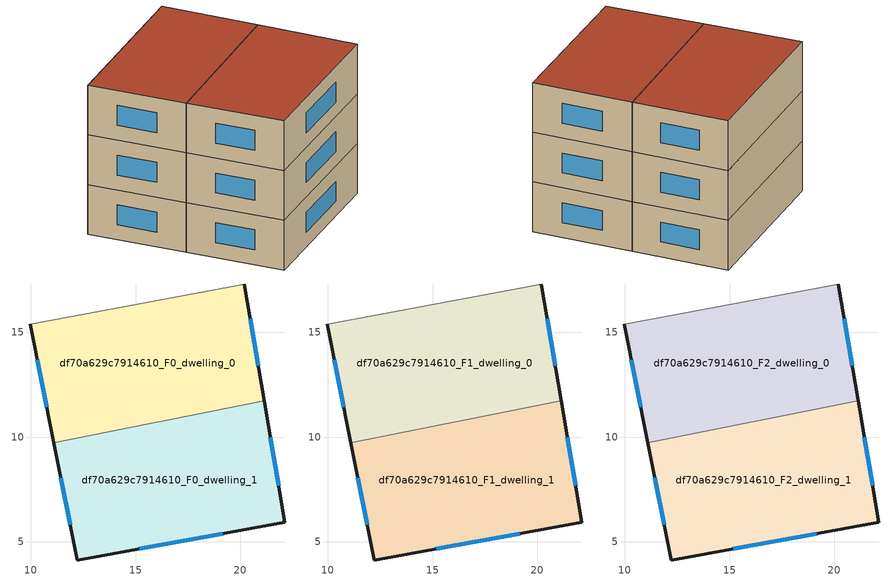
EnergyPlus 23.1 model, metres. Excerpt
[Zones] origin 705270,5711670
df70a629c7914610_F0_dwelling_0
 floor ground (EU_floor_Construction): 20.19,17.31 21.14,11.74 11.09,9.74 9.97,15.38 z0
 wall outside (EU_wall_Construction): 9.97,15.38 11.09,9.74 / 21.14,11.74 20.19,17.31 z0:3
 wall adiabatic (EU_wall_Construction): 20.19,17.31 9.97,15.38 z0:3
 wall to df70a629c7914610_F0_dwelling_1 (EU_wall_Construction): 11.09,9.74 21.14,11.74 z0:3
 window (EU_Window_Construction): 10.3,13.69 10.76,11.43 / 20.86,13.41 20.48,15.64 z0.9:2.1
df70a629c7914610_F0_dwelling_1
 floor ground (EU_floor_Construction): 21.14,11.74 22.13,5.94 12.21,4.14 11.09,9.74 z0
 wall outside (EU_wall_Construction): 11.09,9.74 12.21,4.14 22.13,5.94 21.14,11.74 z0:3
 window (EU_Window_Construction): 21.83,7.68 21.44,10.01 / 15.18,4.68 19.16,5.4 / 11.43,8.06 11.88,5.81 z0.9:2.1
df70a629c7914610_F1_dwelling_0
 floor to df70a629c7914610_F0_dwelling_0 (EU_floor_Construction): 20.19,17.31 21.14,11.74 11.09,9.74 9.97,15.38 z3
 wall outside (EU_wall_Construction): 9.97,15.38 11.09,9.74 / 21.14,11.74 20.19,17.31 z3:6
 wall adiabatic (EU_wall_Construction): 20.19,17.31 9.97,15.38 z3:6
 wall to df70a629c7914610_F1_dwelling_1 (EU_wall_Construction): 11.09,9.74 21.14,11.74 z3:6
 window (EU_Window_Construction): 10.3,13.69 10.76,11.43 / 20.86,13.41 20.48,15.64 z3.9:5.1
df70a629c7914610_F1_dwelling_1
 floor to df70a629c7914610_F0_dwelling_1 (EU_floor_Construction): 21.14,11.74 22.13,5.94 12.21,4.14 11.09,9.74 z3
 wall outside (EU_wall_Construction): 11.09,9.74 12.21,4.14 22.13,5.94 21.14,11.74 z3:6
 window (EU_Window_Construction): 21.83,7.68 21.44,10.01 / 15.18,4.68 19.16,5.4 / 11.43,8.06 11.88,5.81 z3.9:5.1
df70a629c7914610_F2_dwelling_0
 floor to df70a629c7914610_F1_dwelling_0 (EU_floor_Construction): 20.19,17.31 21.14,11.74 11.09,9.74 9.97,15.38 z6
 wall outside (EU_wall_Construction): 9.97,15.38 11.09,9.74 / 21.14,11.74 20.19,17.31 z6:9
 wall adiabatic (EU_wall_Construction): 20.19,17.31 9.97,15.38 z6:9
 wall to df70a629c7914610_F2_dwelling_1 (EU_wall_Construction): 11.09,9.74 21.14,11.74 z6:9
 window (EU_Window_Construction): 10.3,13.69 10.76,11.43 / 20.86,13.41 20.48,15.64 z6.9:8.1
 roof outside (EU_roof_Construction): 21.14,11.74 20.19,17.31 9.97,15.38 11.09,9.74 z9
df70a629c7914610_F2_dwelling_1
 floor to df70a629c7914610_F1_dwelling_1 (EU_floor_Construction): 21.14,11.74 22.13,5.94 12.21,4.14 11.09,9.74 z6
 wall outside (EU_wall_Construction): 11.09,9.74 12.21,4.14 22.13,5.94 21.14,11.74 z6:9
 window (EU_Window_Construction): 21.83,7.68 21.44,10.01 / 15.18,4.68 19.16,5.4 / 11.43,8.06 11.88,5.81 z6.9:8.1
 roof outside (EU_roof_Construction): 22.13,5.94 21.14,11.74 11.09,9.74 12.21,4.14 z9
shading: 20.19,17.31 9.97,15.37 z0:9
[Building]
EU S2 Campaign: North Axis=0; Terrain=City; Solar Distribution=FullExterior
[Site:Location]
London: Latitude=51.5; Longitude=-0.5; Time Zone=0; Elevation=25
[SizingPeriod:WeatherFileDays]
AnnualSizingPeriod: Begin Month=1; Begin Day of Month=1; End Month=12; End Day of Month=31; Day of Week for Start Day=Monday; Use Weather File Daylight Saving Period=No; Use Weather File Rain and Snow Indicators=No
[MATERIAL]
EU_InternalMass_Material: Roughness=MediumRough; Thickness=0.1; Conductivity=1; Density=1800; Specific Heat=900; Thermal Absorptance=0.9; Solar Absorptance=0.7; Visible Absorptance=0.7
[MATERIAL:NOMASS] Roughness=MediumRough; Thermal Absorptance=0.9; Solar Absorptance=0.7; Visible Absorptance=0.7
Name | Thermal Resistance
EU_wall_NoMass | 1.04674
EU_roof_NoMass | 4.32442
EU_floor_NoMass | 2.04616
[WINDOWMATERIAL:SIMPLEGLAZINGSYSTEM]
EU_Window_SimpleGlazing: UFactor=4.25843; Solar Heat Gain Coefficient=0.85; Visible Transmittance=0.85
[CONSTRUCTION]
EU_wall_Construction: EU_wall_NoMass
EU_roof_Construction: EU_roof_NoMass
EU_floor_Construction: EU_floor_NoMass
EU_Window_Construction: EU_Window_SimpleGlazing
EU_InternalMass_Construction: EU_InternalMass_Material
[ZONE] Type=1; Multiplier=1; Ceiling Height=autocalculate; Floor Area=autocalculate; Part of Total Floor Area=Yes
Name | Volume
df70a629c7914610_F0_dwelling_0; df70a629c7914610_F1_dwelling_0; df70a629c7914610_F2_dwelling_0 | 176.681
df70a629c7914610_F0_dwelling_1 | 176.684
df70a629c7914610_F1_dwelling_1; df70a629c7914610_F2_dwelling_1 | 176.683
[INTERNALMASS] Construction=EU_InternalMass_Construction
Name | Zone or ZoneList | Surface Area
df70a629c7914610_F0_dwelling_0_EU_InternalMass | df70a629c7914610_F0_dwelling_0 | 58.8937
df70a629c7914610_F0_dwelling_1_EU_InternalMass | df70a629c7914610_F0_dwelling_1 | 58.8942
df70a629c7914610_F1_dwelling_0_EU_InternalMass | df70a629c7914610_F1_dwelling_0 | 58.8937
df70a629c7914610_F1_dwelling_1_EU_InternalMass | df70a629c7914610_F1_dwelling_1 | 58.8942
df70a629c7914610_F2_dwelling_0_EU_InternalMass | df70a629c7914610_F2_dwelling_0 | 58.8937
df70a629c7914610_F2_dwelling_1_EU_InternalMass | df70a629c7914610_F2_dwelling_1 | 58.8942
[OTHEREQUIPMENT] Fuel Type=Electricity; Design Level Calculation Method=Watts/Area; Power per Zone Floor Area=1; Fraction Latent=0; Fraction Radiant=0; Fraction Lost=0; Carbon Dioxide Generation Rate=0; EndUse Subcategory=EU_Step8_InternalGains
Name | Zone or ZoneList or Space or SpaceList | Schedule
EU_Step8_InternalGain_df70a629c7914610_F0_dwelling_0_f000 | df70a629c7914610_F0_dwelling_0 | EU_Step8_GainSchedule_df70a629c7914610_F0_dwelling_0_f000
EU_Step8_InternalGain_df70a629c7914610_F0_dwelling_1_f000 | df70a629c7914610_F0_dwelling_1 | EU_Step8_GainSchedule_df70a629c7914610_F0_dwelling_1_f000
EU_Step8_InternalGain_df70a629c7914610_F1_dwelling_0_f000 | df70a629c7914610_F1_dwelling_0 | EU_Step8_GainSchedule_df70a629c7914610_F1_dwelling_0_f000
EU_Step8_InternalGain_df70a629c7914610_F1_dwelling_1_f000 | df70a629c7914610_F1_dwelling_1 | EU_Step8_GainSchedule_df70a629c7914610_F1_dwelling_1_f000
EU_Step8_InternalGain_df70a629c7914610_F2_dwelling_0_f000 | df70a629c7914610_F2_dwelling_0 | EU_Step8_GainSchedule_df70a629c7914610_F2_dwelling_0_f000
EU_Step8_InternalGain_df70a629c7914610_F2_dwelling_1_f000 | df70a629c7914610_F2_dwelling_1 | EU_Step8_GainSchedule_df70a629c7914610_F2_dwelling_1_f000
[ZONEVENTILATION:DESIGNFLOWRATE] Schedule=EU_AlwaysOn; Design Flow Rate Calculation Method=AirChanges/Hour; Air Changes per Hour=0.488719; Ventilation Type=Natural; Fan Pressure Rise=0; Fan Total Efficiency=1; Constant Term Coefficient=1; Temperature Term Coefficient=0; Velocity Term Coefficient=0; Velocity Squared Term Coefficient=0; Minimum Indoor Temperature=-100; Maximum Indoor Temperature=100; Delta Temperature=-100; Minimum Outdoor Temperature=-100; Maximum Outdoor Temperature=100; Maximum Wind Speed=40
Name | Zone or ZoneList or Space or SpaceList
EU_ConstantAir_df70a629c7914610_F0_dwelling_0 | df70a629c7914610_F0_dwelling_0
EU_ConstantAir_df70a629c7914610_F0_dwelling_1 | df70a629c7914610_F0_dwelling_1
EU_ConstantAir_df70a629c7914610_F1_dwelling_0 | df70a629c7914610_F1_dwelling_0
EU_ConstantAir_df70a629c7914610_F1_dwelling_1 | df70a629c7914610_F1_dwelling_1
EU_ConstantAir_df70a629c7914610_F2_dwelling_0 | df70a629c7914610_F2_dwelling_0
EU_ConstantAir_df70a629c7914610_F2_dwelling_1 | df70a629c7914610_F2_dwelling_1
[HVACTEMPLATE:THERMOSTAT] Constant Heating Setpoint=20; Constant Cooling Setpoint=50
EU_HeatOnly_df70a629c7914610_F0_dwelling_0; EU_HeatOnly_df70a629c7914610_F0_dwelling_1; EU_HeatOnly_df70a629c7914610_F1_dwelling_0; EU_HeatOnly_df70a629c7914610_F1_dwelling_1; EU_HeatOnly_df70a629c7914610_F2_dwelling_0; EU_HeatOnly_df70a629c7914610_F2_dwelling_1
[HVACTEMPLATE:ZONE:IDEALLOADSAIRSYSTEM] System Availability Schedule=EU_AlwaysOn; Maximum Heating Supply Air Temperature=50; Minimum Cooling Supply Air Temperature=13; Maximum Heating Supply Air Humidity Ratio=0.0156; Minimum Cooling Supply Air Humidity Ratio=0.0077; Heating Limit=NoLimit; Cooling Limit=NoLimit; Heating Availability Schedule=EU_AlwaysOn; Cooling Availability Schedule=EU_CoolingOff; Dehumidification Control Type=ConstantSensibleHeatRatio; Cooling Sensible Heat Ratio=0.7; Dehumidification Setpoint=60; Humidification Control Type=None; Humidification Setpoint=30; Outdoor Air Method=None; Outdoor Air Flow Rate per Person=0.00944; Outdoor Air Flow Rate per Zone Floor Area=0; Outdoor Air Flow Rate per Zone=0; Demand Controlled Ventilation Type=None; Outdoor Air Economizer Type=NoEconomizer; Heat Recovery Type=None; Sensible Heat Recovery Effectiveness=0.7; Latent Heat Recovery Effectiveness=0.65
Name | Template Thermostat
df70a629c7914610_F0_dwelling_0 | EU_HeatOnly_df70a629c7914610_F0_dwelling_0
df70a629c7914610_F0_dwelling_1 | EU_HeatOnly_df70a629c7914610_F0_dwelling_1
df70a629c7914610_F1_dwelling_0 | EU_HeatOnly_df70a629c7914610_F1_dwelling_0
df70a629c7914610_F1_dwelling_1 | EU_HeatOnly_df70a629c7914610_F1_dwelling_1
df70a629c7914610_F2_dwelling_0 | EU_HeatOnly_df70a629c7914610_F2_dwelling_0
df70a629c7914610_F2_dwelling_1 | EU_HeatOnly_df70a629c7914610_F2_dwelling_1
[SIZING:ZONE] Zone Cooling Design Supply Air Temperature Input Method=SupplyAirTemperature; Zone Cooling Design Supply Air Temperature=13; Zone Heating Design Supply Air Temperature Input Method=SupplyAirTemperature; Zone Heating Design Supply Air Temperature=50; Zone Cooling Design Supply Air Humidity Ratio=0.008; Zone Heating Design Supply Air Humidity Ratio=0.008; Cooling Design Air Flow Method=DesignDay; Cooling Design Air Flow Rate=0; Cooling Minimum Air Flow per Zone Floor Area=0.000762; Cooling Minimum Air Flow=0; Cooling Minimum Air Flow Fraction=0.2; Heating Design Air Flow Method=DesignDay; Heating Design Air Flow Rate=0; Heating Maximum Air Flow per Zone Floor Area=0.002032; Heating Maximum Air Flow=0.141576; Heating Maximum Air Flow Fraction=0.3; Account for Dedicated Outdoor Air System=No; Dedicated Outdoor Air System Control Strategy=NeutralSupplyAir; Dedicated Outdoor Air Low Setpoint Temperature for Design=autosize; Dedicated Outdoor Air High Setpoint Temperature for Design=autosize; Zone Load Sizing Method=Sensible Load Only No Latent Load; Zone Latent Cooling Design Supply Air Humidity Ratio Input Method=HumidityRatioDifference; Zone Cooling Design Supply Air Humidity Ratio Difference=0.005; Zone Latent Heating Design Supply Air Humidity Ratio Input Method=HumidityRatioDifference; Zone Humidification Design Supply Air Humidity Ratio Difference=0.005
df70a629c7914610_F0_dwelling_0; df70a629c7914610_F0_dwelling_1; df70a629c7914610_F1_dwelling_0; df70a629c7914610_F1_dwelling_1; df70a629c7914610_F2_dwelling_0; df70a629c7914610_F2_dwelling_1
[SCHEDULE:CONSTANT]
Name | Hourly Value
EU_AlwaysOn | 1
EU_CoolingOff | 0
[SCHEDULE:FILE] Column Number=1; Rows to Skip at Top=0; Number of Hours of Data=8760; Column Separator=Comma; Interpolate to Timestep=No; Minutes per Item=60; Adjust Schedule for Daylight Savings=Yes
Name | File
EU_Step8_GainSchedule_df70a629c7914610_F0_dwelling_0_f000 | ../../schedules/df70a629c7914610/df70a629c7914610_F0_dwelling_0_f000_gain.csv
EU_Step8_GainSchedule_df70a629c7914610_F0_dwelling_1_f000 | ../../schedules/df70a629c7914610/df70a629c7914610_F0_dwelling_1_f000_gain.csv
EU_Step8_GainSchedule_df70a629c7914610_F1_dwelling_0_f000 | ../../schedules/df70a629c7914610/df70a629c7914610_F1_dwelling_0_f000_gain.csv
EU_Step8_GainSchedule_df70a629c7914610_F1_dwelling_1_f000 | ../../schedules/df70a629c7914610/df70a629c7914610_F1_dwelling_1_f000_gain.csv
EU_Step8_GainSchedule_df70a629c7914610_F2_dwelling_0_f000 | ../../schedules/df70a629c7914610/df70a629c7914610_F2_dwelling_0_f000_gain.csv
EU_Step8_GainSchedule_df70a629c7914610_F2_dwelling_1_f000 | ../../schedules/df70a629c7914610/df70a629c7914610_F2_dwelling_1_f000_gain.csv
